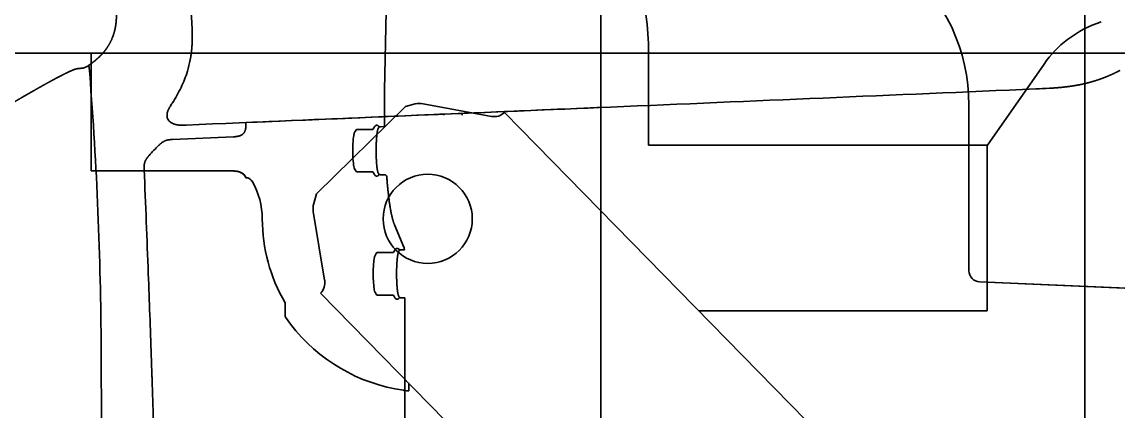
# Model space of a CAD drawing. Header units: millimetres. Extents: x 120 to 10915, y 515 to 8014.
# Drawn here: x 2624.8 to 2922.5, y 4802.8 to 4908.4 of the extents above; entities that cross this region are included whole.
import ezdxf

# ---------------------------------------------------------------- set-up
doc = ezdxf.new("R2010")
doc.units = ezdxf.units.MM
doc.layers.get('0').update_dxf_attribs({"lineweight": 13})
for name, color, linetype, lineweight in [('203_Chassis_left_side_view', 7, 'Continuous', 13), ('206_Cab_side_and_top_view', 7, 'Continuous', 13), ('218_Chassis_right_side_view', 7, 'Continuous', 13)]:
    doc.layers.add(name, color=color, linetype=linetype, lineweight=lineweight)

# ---------------------------------------------------------------- blocks, each defined once
blk = doc.blocks.new('3068684')
at = {"layer": '203_Chassis_left_side_view', "color": 3, "lineweight": 35}
blk.add_line((4055, 1000), (920, 1000), dxfattribs=at)
blk = doc.blocks.new('3351299')
at = {"layer": '203_Chassis_left_side_view', "color": 3, "lineweight": 35}
for p, q in [((2900.13, 990.26), (2900.12, 990.26)), ((2739.4, 983.15), (2739.4, 983.42)), ((2744.4, 983.15), (2744.4, 983.63)), ((2685.65, 980.86), (2685.65, 981.14)), ((2682.24, 977.24), (2665.68, 976.53))]:
    blk.add_line(p, q, dxfattribs=at)
for points in [[(2784.66, 985.34, 0.000031), (2900.12, 990.26)], [(2685.65, 981.14, 0.000043), (2784.66, 985.34)], [(2659.14, 940.09, 0.00096), (2658.01, 968.4)], [(2659.94, 917.79, 0.000851), (2659.14, 940.09)]]:
    blk.add_lwpolyline(points, format="xyb", dxfattribs=at)
for centre, radius, start, end in [((2891.7, 1204.78), 214.69, 272.2504, 273.2563), ((2696.83, 938.81), 50.2, 133.9306, 138.3352)]:
    blk.add_arc(centre, radius, start, end, dxfattribs=at)
for points, knots in [([(2917.52, 992.89), (2918.42, 993.2), (2919.31, 993.55), (2920.2, 993.92), (2921.29, 994.42), (2922.36, 994.95), (2922.58, 995.06), (2922.79, 995.16), (2923.01, 995.27)], [0, 0, 0, 0, 0, 0, 8.39648, 8.39648, 8.39648, 10.500263, 10.500263, 10.500263, 10.500263, 10.500263, 10.500263]), ([(2917.52, 992.89), (2916.28, 992.45), (2915.02, 992.07), (2913.74, 991.74), (2912.12, 991.39), (2910.49, 991.12), (2910.16, 991.07), (2909.83, 991.02), (2909.5, 990.97)], [0, 0, 0, 0, 0, 0, 11.569093, 11.569093, 11.569093, 14.472937, 14.472937, 14.472937, 14.472937, 14.472937, 14.472937]), ([(2685.65, 980.86), (2685.65, 980.58), (2685.65, 980.3), (2685.64, 980.01), (2685.6, 979.53), (2685.48, 979.07), (2685.42, 978.88), (2685.26, 978.53), (2685.04, 978.22), (2684.91, 978.08), (2684.55, 977.77), (2684.11, 977.56), (2683.83, 977.48), (2683.55, 977.42), (2683.27, 977.38)], [0, 0, 0, 0, 0, 0, 1.984763, 1.984763, 1.984763, 3.326701, 3.326701, 3.326701, 4.665583, 4.665583, 4.665583, 6.647997, 6.647997, 6.647997, 6.647997, 6.647997, 6.647997]), ([(2665.68, 976.53), (2665.26, 976.51), (2664.85, 976.5), (2664.43, 976.44), (2663.7, 976.24), (2663.06, 975.87), (2662.79, 975.68), (2662.48, 975.41), (2662.18, 975.13), (2662.12, 975.07), (2662.06, 975.02), (2662, 974.96)], [0, 0, 0, 0, 0, 0, 2.134859, 2.134859, 2.134859, 3.824201, 3.824201, 3.824201, 4.242729, 4.242729, 4.242729, 4.242729, 4.242729, 4.242729]), ([(2659.33, 972.18), (2659.05, 971.86), (2658.78, 971.55), (2658.54, 971.2), (2658.19, 970.53), (2658.03, 969.8), (2657.99, 969.47), (2657.99, 969.06), (2658, 968.65), (2658, 968.57), (2658.01, 968.48), (2658.01, 968.4)], [0, 0, 0, 0, 0, 0, 2.139247, 2.139247, 2.139247, 3.833588, 3.833588, 3.833588, 4.255455, 4.255455, 4.255455, 4.255455, 4.255455, 4.255455]), ([(2659.94, 917.79), (2660.13, 912.21), (2660.32, 906.64), (2660.5, 901.05), (2660.73, 893.63), (2660.96, 886.21), (2661.01, 884.28), (2661.18, 878.73), (2661.34, 873.17), (2661.45, 869.42), (2661.66, 862.02), (2661.86, 854.61), (2661.97, 850.77), (2662.11, 845.31), (2662.26, 839.85), (2662.31, 837.63), (2662.41, 834), (2662.5, 830.36), (2662.55, 828.5), (2662.6, 826.64), (2662.65, 824.78)], [0, 0, 0, 0, 0, 0, 27.90867, 27.90867, 27.90867, 37.1185, 37.1185, 37.1185, 55.689508, 55.689508, 55.689508, 74.158473, 74.158473, 74.158473, 83.017276, 83.017276, 83.017276, 92.326715, 92.326715, 92.326715, 92.326715, 92.326715, 92.326715])]:
    blk.add_open_spline(points, degree=5, knots=knots, dxfattribs=at)
for points in [[(2909.5, 990.97), (2908.39, 990.82), (2907.27, 990.69), (2906.15, 990.59), (2905.02, 990.51), (2903.89, 990.44)], [(2683.27, 977.38), (2683.06, 977.34), (2682.86, 977.31), (2682.65, 977.28), (2682.45, 977.26), (2682.24, 977.24)]]:
    blk.add_open_spline(points, degree=5, dxfattribs=at)
blk = doc.blocks.new('3071501')
at = {"layer": '203_Chassis_left_side_view', "color": 3, "lineweight": 35}
for p, q in [((2882, 940.91), (2882, 985.86)), ((2884.87, 937.91), (2924.91, 936.16))]:
    blk.add_line(p, q, dxfattribs=at)
for centre, radius, start, end in [((2832, 985.86), 50, 0, 50), ((2885, 940.91), 3, 180, 267.5)]:
    blk.add_arc(centre, radius, start, end, dxfattribs=at)
blk = doc.blocks.new('3069663')
at = {"layer": '218_Chassis_right_side_view', "color": 3, "lineweight": 35}
blk.add_line((2782.03, 1181.1), (2782.03, 665.94), dxfattribs=at)
blk = doc.blocks.new('3071503')
at = {"layer": '218_Chassis_right_side_view', "color": 3, "lineweight": 35}
for p, q in [((2882, 985.86), (2882, 979.39)), ((2882, 979.39), (2882, 940.91)), ((2884.87, 937.91), (2926.36, 936.1))]:
    blk.add_line(p, q, dxfattribs=at)
for centre, radius, start, end in [((2832, 985.86), 50, 360, 50), ((2885, 940.91), 3, 180, 267.5)]:
    blk.add_arc(centre, radius, start, end, dxfattribs=at)
blk = doc.blocks.new('3107262')
at = {"layer": '203_Chassis_left_side_view', "color": 3, "lineweight": 35}
for p, q in [((2913.5, 1193.95), (2913.5, 667.15)), ((2723.74, 1011.3), (2723.31, 989.94)), ((2739.4, 983.15), (2739.4, 983.42)), ((2744.4, 983.15), (2744.4, 983.63)), ((2720.14, 979.28), (2720.55, 980)), ((2722.18, 980.01), (2723.19, 980.04)), ((2714.96, 977.89), (2714.95, 977.83)), ((2720.14, 979.28), (2715.68, 979.28)), ((2715.12, 968.6), (2715.28, 968.33)), ((2720.14, 967.73), (2715.68, 967.73)), ((2720.14, 967.73), (2720.55, 967)), ((2722.18, 966.99), (2723.42, 966.96)), ((2726, 953.35), (2728.57, 947.32)), ((2725.7, 945.86), (2721.23, 945.86)), ((2725.7, 945.86), (2726.11, 946.59)), ((2727.73, 946.6), (2728.69, 946.63)), ((2720.68, 935.19), (2720.83, 934.92)), ((2725.7, 934.32), (2721.23, 934.32)), ((2725.7, 934.32), (2726.11, 933.59)), ((2727.73, 933.58), (2728.77, 933.55)), ((2728.77, 933.55), (2728.75, 933.55)), ((2728.77, 933.55), (2728.77, 881.63))]:
    blk.add_line(p, q, dxfattribs=at)
for centre, radius, start, end in [((2992.31, 984.37), 269.05, 178.8146, 180.9187), ((2723.18, 980.45), 0.406, 271.4838, 285.2043), ((2717.76, 977.23), 2.88, 149.8318, 154.566), ((2719.67, 976.16), 5.06, 142.0053, 150.2108), ((2719.67, 970.84), 5.06, 209.7892, 217.995), ((2723.41, 966.56), 0.398, 71.7825, 88.8604), ((2723.45, 966.65), 0.298, 43.4694, 72.8014), ((2724.19, 967.24), 0.654, 216.3549, 239.101), ((2718.45, 965.9), 5.46, 3.5698, 8.2601), ((2723.32, 943.82), 2.88, 149.8318, 166.6063), ((2725.22, 942.75), 5.06, 142.0053, 150.2108), ((2725.22, 937.43), 5.06, 209.7892, 217.995)]:
    blk.add_arc(centre, radius, start, end, dxfattribs=at)
for centre, start_param, end_param in [((2715.24, 973.5), 3.265214, 5.759587), ((2715.24, 973.5), 5.759587, 6.084538), ((2720.79, 940.09), 3.639572, 5.759587), ((2720.79, 940.09), 5.759587, 6.084538)]:
    blk.add_ellipse(centre, major_axis=(0, -5), ratio=0.113203, start_param=start_param, end_param=end_param, dxfattribs=at)
for points, knots in [([(2720.55, 980), (2720.56, 980.01), (2720.57, 980.03), (2720.59, 980.06), (2720.61, 980.09), (2720.63, 980.13), (2720.67, 980.17), (2720.7, 980.21), (2720.74, 980.24), (2720.78, 980.27), (2720.82, 980.3), (2720.86, 980.33), (2720.9, 980.35), (2720.96, 980.37), (2721.03, 980.39), (2721.12, 980.4), (2721.21, 980.4), (2721.29, 980.39), (2721.36, 980.37), (2721.41, 980.35), (2721.45, 980.33), (2721.49, 980.31), (2721.53, 980.28), (2721.57, 980.25), (2721.61, 980.22), (2721.65, 980.18), (2721.68, 980.14), (2721.7, 980.11), (2721.72, 980.08), (2721.74, 980.05), (2721.76, 980.02), (2721.78, 979.98), (2721.81, 979.93), (2721.82, 979.9), (2721.83, 979.89)], [0, 0, 0, 0, 0.03476, 0.070212, 0.106565, 0.144086, 0.200253, 0.258909, 0.308417, 0.359902, 0.40601, 0.453903, 0.498078, 0.544974, 0.635579, 0.722314, 0.808654, 0.895868, 0.976404, 1.012868, 1.067642, 1.115035, 1.160525, 1.211963, 1.260662, 1.319255, 1.369103, 1.404319, 1.438511, 1.471809, 1.505867, 1.558633, 1.607939, 1.657766, 1.657766, 1.657766, 1.657766]), ([(2722.18, 980.01), (2722.15, 980.01), (2722.1, 980.01), (2722.02, 979.99), (2721.95, 979.96), (2721.89, 979.93), (2721.83, 979.89), (2721.79, 979.86), (2721.75, 979.82), (2721.71, 979.78), (2721.68, 979.74), (2721.66, 979.7), (2721.63, 979.67), (2721.61, 979.63), (2721.59, 979.59), (2721.58, 979.55), (2721.56, 979.52), (2721.54, 979.48), (2721.53, 979.44), (2721.51, 979.4), (2721.5, 979.36), (2721.49, 979.32), (2721.47, 979.28), (2721.46, 979.23), (2721.45, 979.19), (2721.44, 979.14), (2721.42, 979.1), (2721.41, 979.05), (2721.4, 979), (2721.39, 978.95), (2721.38, 978.89), (2721.37, 978.84), (2721.36, 978.79), (2721.35, 978.73), (2721.33, 978.67), (2721.32, 978.61), (2721.31, 978.55), (2721.3, 978.49), (2721.29, 978.43), (2721.28, 978.37), (2721.27, 978.3), (2721.27, 978.23), (2721.26, 978.17), (2721.25, 978.1), (2721.24, 978.03), (2721.23, 977.96), (2721.22, 977.88), (2721.21, 977.81), (2721.2, 977.73), (2721.2, 977.66), (2721.19, 977.58), (2721.18, 977.5), (2721.17, 977.42), (2721.16, 977.34), (2721.16, 977.26), (2721.15, 977.18), (2721.14, 977.09), (2721.14, 977.01), (2721.13, 976.92), (2721.12, 976.84), (2721.12, 976.75), (2721.11, 976.66), (2721.1, 976.57), (2721.1, 976.48), (2721.09, 976.39), (2721.09, 976.3), (2721.08, 976.2), (2721.08, 976.11), (2721.07, 976.02), (2721.07, 975.92), (2721.06, 975.83), (2721.06, 975.73), (2721.05, 975.63), (2721.05, 975.54), (2721.05, 975.44), (2721.04, 975.34), (2721.04, 975.24), (2721.04, 975.14), (2721.03, 975.04), (2721.03, 974.94), (2721.03, 974.84), (2721.02, 974.74), (2721.02, 974.64), (2721.02, 974.53), (2721.02, 974.43), (2721.02, 974.33), (2721.01, 974.23), (2721.01, 974.12), (2721.01, 974.02), (2721.01, 973.92), (2721.01, 973.81), (2721.01, 973.71), (2721.01, 973.61), (2721.01, 973.54), (2721.01, 973.5)], [0, 0, 0, 0, 0.080216, 0.158763, 0.234473, 0.306345, 0.368418, 0.426639, 0.481188, 0.532494, 0.581226, 0.627427, 0.672228, 0.716023, 0.757153, 0.798088, 0.839012, 0.880157, 0.921707, 0.963828, 1.006652, 1.050286, 1.094607, 1.139898, 1.186223, 1.233637, 1.28218, 1.331891, 1.382796, 1.434921, 1.48823, 1.542788, 1.598606, 1.65569, 1.713975, 1.773674, 1.834517, 1.896749, 1.960118, 2.024846, 2.090737, 2.157954, 2.226329, 2.295997, 2.366812, 2.438884, 2.512075, 2.586485, 2.662002, 2.738699, 2.816476, 2.89539, 2.975355, 3.056415, 3.138485, 3.221607, 3.305708, 3.390815, 3.476861, 3.563867, 3.65177, 3.740585, 3.83025, 3.920777, 4.012113, 4.104261, 4.197159, 4.290818, 4.385211, 4.480311, 4.576053, 4.672451, 4.769476, 4.867101, 4.965271, 5.063988, 5.163222, 5.262946, 5.36311, 5.463709, 5.564713, 5.666093, 5.767808, 5.869844, 5.97217, 6.074758, 6.17757, 6.280587, 6.38378, 6.487117, 6.590568, 6.694107, 6.797704, 6.901329, 6.901329, 6.901329, 6.901329]), ([(2722.18, 966.99), (2722.15, 966.99), (2722.1, 966.99), (2722.02, 967.01), (2721.95, 967.04), (2721.89, 967.07), (2721.83, 967.11), (2721.79, 967.15), (2721.75, 967.18), (2721.71, 967.22), (2721.68, 967.26), (2721.66, 967.3), (2721.63, 967.34), (2721.61, 967.37), (2721.59, 967.41), (2721.58, 967.45), (2721.56, 967.49), (2721.54, 967.52), (2721.53, 967.56), (2721.51, 967.6), (2721.5, 967.64), (2721.49, 967.68), (2721.47, 967.73), (2721.46, 967.77), (2721.45, 967.82), (2721.44, 967.86), (2721.42, 967.91), (2721.41, 967.96), (2721.4, 968.01), (2721.39, 968.06), (2721.38, 968.11), (2721.37, 968.16), (2721.36, 968.22), (2721.35, 968.27), (2721.33, 968.33), (2721.32, 968.39), (2721.31, 968.45), (2721.3, 968.51), (2721.29, 968.57), (2721.28, 968.64), (2721.27, 968.7), (2721.27, 968.77), (2721.26, 968.84), (2721.25, 968.91), (2721.24, 968.98), (2721.23, 969.05), (2721.22, 969.12), (2721.21, 969.19), (2721.2, 969.27), (2721.2, 969.35), (2721.19, 969.42), (2721.18, 969.5), (2721.17, 969.58), (2721.16, 969.66), (2721.16, 969.74), (2721.15, 969.83), (2721.14, 969.91), (2721.14, 969.99), (2721.13, 970.08), (2721.12, 970.17), (2721.12, 970.25), (2721.11, 970.34), (2721.1, 970.43), (2721.1, 970.52), (2721.09, 970.61), (2721.09, 970.71), (2721.08, 970.8), (2721.08, 970.89), (2721.07, 970.99), (2721.07, 971.08), (2721.06, 971.18), (2721.06, 971.27), (2721.05, 971.37), (2721.05, 971.47), (2721.05, 971.57), (2721.04, 971.67), (2721.04, 971.76), (2721.04, 971.86), (2721.03, 971.96), (2721.03, 972.06), (2721.03, 972.17), (2721.02, 972.27), (2721.02, 972.37), (2721.02, 972.47), (2721.02, 972.57), (2721.02, 972.68), (2721.01, 972.78), (2721.01, 972.88), (2721.01, 972.98), (2721.01, 973.09), (2721.01, 973.19), (2721.01, 973.29), (2721.01, 973.4), (2721.01, 973.47), (2721.01, 973.5)], [0, 0, 0, 0, 0.080216, 0.158763, 0.234473, 0.306345, 0.368418, 0.426639, 0.481188, 0.532494, 0.581226, 0.627427, 0.672228, 0.716023, 0.757153, 0.798088, 0.839012, 0.880157, 0.921707, 0.963828, 1.006652, 1.050286, 1.094607, 1.139898, 1.186223, 1.233637, 1.28218, 1.331891, 1.382796, 1.434921, 1.48823, 1.542788, 1.598606, 1.65569, 1.713975, 1.773674, 1.834517, 1.896749, 1.960118, 2.024846, 2.090737, 2.157954, 2.226329, 2.295997, 2.366812, 2.438884, 2.512075, 2.586485, 2.662002, 2.738699, 2.816476, 2.89539, 2.975355, 3.056415, 3.138485, 3.221607, 3.305708, 3.390815, 3.476861, 3.563867, 3.65177, 3.740585, 3.83025, 3.920777, 4.012113, 4.104261, 4.197159, 4.290818, 4.385211, 4.480311, 4.576053, 4.672451, 4.769476, 4.867101, 4.965271, 5.063988, 5.163222, 5.262946, 5.36311, 5.463709, 5.564713, 5.666093, 5.767808, 5.869844, 5.97217, 6.074758, 6.17757, 6.280587, 6.38378, 6.487117, 6.590568, 6.694107, 6.797704, 6.901329, 6.901329, 6.901329, 6.901329]), ([(2720.55, 967), (2720.56, 966.99), (2720.56, 966.98), (2720.57, 966.96), (2720.59, 966.94), (2720.6, 966.92), (2720.62, 966.9), (2720.63, 966.88), (2720.65, 966.86), (2720.67, 966.84), (2720.69, 966.81), (2720.71, 966.79), (2720.74, 966.76), (2720.78, 966.73), (2720.82, 966.7), (2720.86, 966.68), (2720.89, 966.66), (2720.92, 966.65), (2720.95, 966.64), (2720.99, 966.63), (2721.03, 966.62), (2721.07, 966.61), (2721.12, 966.6), (2721.16, 966.6), (2721.2, 966.6), (2721.25, 966.61), (2721.29, 966.61), (2721.33, 966.63), (2721.37, 966.64), (2721.42, 966.66), (2721.46, 966.68), (2721.5, 966.7), (2721.53, 966.72), (2721.56, 966.75), (2721.59, 966.77), (2721.61, 966.79), (2721.63, 966.81), (2721.65, 966.83), (2721.67, 966.85), (2721.69, 966.87), (2721.71, 966.9), (2721.72, 966.93), (2721.74, 966.95), (2721.76, 966.98), (2721.77, 967), (2721.79, 967.03), (2721.8, 967.05), (2721.81, 967.07), (2721.82, 967.09), (2721.82, 967.11), (2721.83, 967.11)], [0, 0, 0, 0, 0.020898, 0.042046, 0.066891, 0.092135, 0.117887, 0.144236, 0.171745, 0.200027, 0.229189, 0.259552, 0.310354, 0.361624, 0.407949, 0.454652, 0.490224, 0.524566, 0.543698, 0.589934, 0.634133, 0.677658, 0.720908, 0.76415, 0.807356, 0.850977, 0.894032, 0.938471, 0.981857, 1.027827, 1.071791, 1.119771, 1.165588, 1.205013, 1.233097, 1.26009, 1.289775, 1.317295, 1.34438, 1.372256, 1.408898, 1.442958, 1.47656, 1.506842, 1.533613, 1.560116, 1.58668, 1.61146, 1.634577, 1.657681, 1.657681, 1.657681, 1.657681]), ([(2723.9, 966.24), (2723.91, 966.08), (2723.94, 965.74), (2723.98, 965.26), (2724.02, 964.78), (2724.06, 964.32), (2724.11, 963.87), (2724.15, 963.41), (2724.2, 962.94), (2724.25, 962.48), (2724.3, 962.02), (2724.35, 961.57), (2724.4, 961.13), (2724.46, 960.7), (2724.51, 960.28), (2724.56, 959.87), (2724.62, 959.46), (2724.68, 959.07), (2724.73, 958.69), (2724.79, 958.31), (2724.85, 957.95), (2724.91, 957.6), (2724.97, 957.25), (2725.04, 956.92), (2725.1, 956.6), (2725.16, 956.29), (2725.23, 955.99), (2725.29, 955.69), (2725.36, 955.41), (2725.43, 955.15), (2725.49, 954.89), (2725.56, 954.64), (2725.63, 954.4), (2725.7, 954.17), (2725.77, 953.95), (2725.85, 953.74), (2725.92, 953.54), (2725.98, 953.41), (2726, 953.35)], [0, 0, 0, 0, 0.485711, 1.002475, 1.4717, 1.920587, 2.372349, 2.837327, 3.311367, 3.781305, 4.242378, 4.694404, 5.137457, 5.571336, 5.996131, 6.411596, 6.817837, 7.214569, 7.601934, 7.979592, 8.347654, 8.705958, 9.054429, 9.39297, 9.721513, 10.039973, 10.348291, 10.646397, 10.934261, 11.211836, 11.479117, 11.736736, 11.985271, 12.22425, 12.454863, 12.677682, 12.891257, 13.096022, 13.096022, 13.096022, 13.096022]), ([(2726.11, 946.59), (2726.11, 946.6), (2726.12, 946.62), (2726.14, 946.65), (2726.16, 946.68), (2726.19, 946.72), (2726.22, 946.76), (2726.26, 946.8), (2726.3, 946.83), (2726.34, 946.86), (2726.38, 946.89), (2726.42, 946.91), (2726.46, 946.94), (2726.51, 946.96), (2726.59, 946.98), (2726.67, 946.99), (2726.76, 946.99), (2726.84, 946.98), (2726.91, 946.96), (2726.96, 946.94), (2727.01, 946.92), (2727.05, 946.9), (2727.09, 946.87), (2727.13, 946.84), (2727.17, 946.8), (2727.2, 946.77), (2727.23, 946.73), (2727.26, 946.7), (2727.28, 946.67), (2727.3, 946.64), (2727.32, 946.61), (2727.34, 946.57), (2727.36, 946.52), (2727.38, 946.49), (2727.38, 946.48)], [0, 0, 0, 0, 0.03476, 0.070212, 0.106564, 0.144085, 0.200251, 0.258907, 0.308415, 0.359899, 0.406008, 0.4539, 0.498075, 0.544969, 0.635572, 0.722307, 0.808646, 0.895859, 0.976401, 1.012863, 1.067637, 1.115029, 1.160519, 1.211956, 1.260655, 1.319246, 1.369097, 1.404314, 1.438505, 1.471803, 1.505859, 1.558624, 1.60793, 1.657755, 1.657755, 1.657755, 1.657755]), ([(2728.67, 946.75), (2728.67, 946.76), (2728.67, 946.79), (2728.66, 946.82), (2728.66, 946.86), (2728.65, 946.9), (2728.65, 946.94), (2728.64, 946.97), (2728.64, 947), (2728.63, 947.03), (2728.63, 947.07), (2728.62, 947.1), (2728.62, 947.12), (2728.61, 947.15), (2728.61, 947.18), (2728.6, 947.2), (2728.6, 947.22), (2728.59, 947.24), (2728.59, 947.26), (2728.58, 947.28), (2728.58, 947.29), (2728.57, 947.3), (2728.57, 947.31), (2728.57, 947.32), (2728.57, 947.32)], [0, 0, 0, 0, 0.0369823, 0.0749521, 0.1148127, 0.1534675, 0.1891977, 0.2237004, 0.2571483, 0.289573, 0.3209409, 0.3511376, 0.380092, 0.4077203, 0.4339228, 0.4586027, 0.4816513, 0.5028801, 0.5221528, 0.5393428, 0.5542334, 0.5665658, 0.5760654, 0.5829833, 0.5829833, 0.5829833, 0.5829833]), ([(2728.67, 946.75), (2728.67, 946.74), (2728.67, 946.73), (2728.68, 946.71), (2728.68, 946.69), (2728.68, 946.67), (2728.68, 946.65), (2728.68, 946.64), (2728.69, 946.63), (2728.69, 946.63)], [0, 0, 0, 0, 0.0189528, 0.0380949, 0.0575668, 0.0773877, 0.097612, 0.1181631, 0.1203472, 0.1203472, 0.1203472, 0.1203472]), ([(2727.73, 946.6), (2727.7, 946.6), (2727.65, 946.6), (2727.57, 946.58), (2727.5, 946.55), (2727.44, 946.52), (2727.39, 946.48), (2727.34, 946.45), (2727.3, 946.41), (2727.27, 946.37), (2727.24, 946.33), (2727.21, 946.29), (2727.19, 946.26), (2727.17, 946.22), (2727.15, 946.18), (2727.13, 946.14), (2727.11, 946.11), (2727.1, 946.07), (2727.08, 946.03), (2727.07, 945.99), (2727.05, 945.95), (2727.04, 945.91), (2727.03, 945.87), (2727.01, 945.82), (2727, 945.78), (2726.99, 945.73), (2726.98, 945.68), (2726.97, 945.64), (2726.95, 945.59), (2726.94, 945.54), (2726.93, 945.48), (2726.92, 945.43), (2726.91, 945.38), (2726.9, 945.32), (2726.89, 945.26), (2726.88, 945.2), (2726.87, 945.14), (2726.86, 945.08), (2726.85, 945.02), (2726.84, 944.96), (2726.83, 944.89), (2726.82, 944.82), (2726.81, 944.76), (2726.8, 944.69), (2726.79, 944.62), (2726.78, 944.55), (2726.78, 944.47), (2726.77, 944.4), (2726.76, 944.32), (2726.75, 944.25), (2726.74, 944.17), (2726.73, 944.09), (2726.73, 944.01), (2726.72, 943.93), (2726.71, 943.85), (2726.7, 943.77), (2726.7, 943.68), (2726.69, 943.6), (2726.68, 943.51), (2726.68, 943.43), (2726.67, 943.34), (2726.66, 943.25), (2726.66, 943.16), (2726.65, 943.07), (2726.65, 942.98), (2726.64, 942.89), (2726.64, 942.79), (2726.63, 942.7), (2726.63, 942.61), (2726.62, 942.51), (2726.62, 942.42), (2726.61, 942.32), (2726.61, 942.22), (2726.6, 942.12), (2726.6, 942.03), (2726.6, 941.93), (2726.59, 941.83), (2726.59, 941.73), (2726.59, 941.63), (2726.58, 941.53), (2726.58, 941.43), (2726.58, 941.33), (2726.58, 941.22), (2726.57, 941.12), (2726.57, 941.02), (2726.57, 940.92), (2726.57, 940.81), (2726.57, 940.71), (2726.57, 940.61), (2726.57, 940.5), (2726.57, 940.4), (2726.56, 940.3), (2726.56, 940.19), (2726.56, 940.13), (2726.56, 940.09)], [0, 0, 0, 0, 0.080216, 0.158763, 0.234473, 0.306345, 0.368418, 0.426639, 0.481188, 0.532494, 0.581226, 0.627427, 0.672228, 0.716023, 0.757153, 0.798088, 0.839012, 0.880157, 0.921707, 0.963828, 1.006652, 1.050286, 1.094607, 1.139898, 1.186223, 1.233637, 1.28218, 1.331891, 1.382796, 1.434921, 1.48823, 1.542788, 1.598606, 1.65569, 1.713975, 1.773674, 1.834517, 1.896749, 1.960118, 2.024846, 2.090737, 2.157954, 2.226329, 2.295997, 2.366812, 2.438884, 2.512075, 2.586485, 2.662002, 2.738699, 2.816476, 2.89539, 2.975355, 3.056415, 3.138485, 3.221607, 3.305708, 3.390815, 3.476861, 3.563867, 3.65177, 3.740585, 3.83025, 3.920777, 4.012113, 4.104261, 4.197159, 4.290818, 4.385211, 4.480311, 4.576053, 4.672451, 4.769476, 4.867101, 4.965271, 5.063988, 5.163222, 5.262946, 5.36311, 5.463709, 5.564713, 5.666093, 5.767808, 5.869844, 5.97217, 6.074758, 6.17757, 6.280587, 6.38378, 6.487117, 6.590568, 6.694107, 6.797704, 6.901329, 6.901329, 6.901329, 6.901329]), ([(2727.73, 933.58), (2727.7, 933.58), (2727.65, 933.58), (2727.57, 933.6), (2727.5, 933.63), (2727.44, 933.66), (2727.39, 933.7), (2727.34, 933.73), (2727.3, 933.77), (2727.27, 933.81), (2727.24, 933.85), (2727.21, 933.89), (2727.19, 933.93), (2727.17, 933.96), (2727.15, 934), (2727.13, 934.04), (2727.11, 934.08), (2727.1, 934.11), (2727.08, 934.15), (2727.07, 934.19), (2727.05, 934.23), (2727.04, 934.27), (2727.03, 934.32), (2727.01, 934.36), (2727, 934.4), (2726.99, 934.45), (2726.98, 934.5), (2726.97, 934.55), (2726.95, 934.59), (2726.94, 934.65), (2726.93, 934.7), (2726.92, 934.75), (2726.91, 934.81), (2726.9, 934.86), (2726.89, 934.92), (2726.88, 934.98), (2726.87, 935.04), (2726.86, 935.1), (2726.85, 935.16), (2726.84, 935.23), (2726.83, 935.29), (2726.82, 935.36), (2726.81, 935.43), (2726.8, 935.49), (2726.79, 935.57), (2726.78, 935.64), (2726.78, 935.71), (2726.77, 935.78), (2726.76, 935.86), (2726.75, 935.93), (2726.74, 936.01), (2726.73, 936.09), (2726.73, 936.17), (2726.72, 936.25), (2726.71, 936.33), (2726.7, 936.42), (2726.7, 936.5), (2726.69, 936.58), (2726.68, 936.67), (2726.68, 936.76), (2726.67, 936.84), (2726.66, 936.93), (2726.66, 937.02), (2726.65, 937.11), (2726.65, 937.2), (2726.64, 937.3), (2726.64, 937.39), (2726.63, 937.48), (2726.63, 937.58), (2726.62, 937.67), (2726.62, 937.77), (2726.61, 937.86), (2726.61, 937.96), (2726.6, 938.06), (2726.6, 938.16), (2726.6, 938.25), (2726.59, 938.35), (2726.59, 938.45), (2726.59, 938.55), (2726.58, 938.65), (2726.58, 938.75), (2726.58, 938.86), (2726.58, 938.96), (2726.57, 939.06), (2726.57, 939.16), (2726.57, 939.26), (2726.57, 939.37), (2726.57, 939.47), (2726.57, 939.57), (2726.57, 939.68), (2726.57, 939.78), (2726.56, 939.88), (2726.56, 939.99), (2726.56, 940.06), (2726.56, 940.09)], [0, 0, 0, 0, 0.080216, 0.158763, 0.234473, 0.306345, 0.368418, 0.426639, 0.481188, 0.532494, 0.581226, 0.627427, 0.672228, 0.716023, 0.757153, 0.798088, 0.839012, 0.880157, 0.921707, 0.963828, 1.006652, 1.050286, 1.094607, 1.139898, 1.186223, 1.233637, 1.28218, 1.331891, 1.382796, 1.434921, 1.48823, 1.542788, 1.598606, 1.65569, 1.713975, 1.773674, 1.834517, 1.896749, 1.960118, 2.024846, 2.090737, 2.157954, 2.226329, 2.295997, 2.366812, 2.438884, 2.512075, 2.586485, 2.662002, 2.738699, 2.816476, 2.89539, 2.975355, 3.056415, 3.138485, 3.221607, 3.305708, 3.390815, 3.476861, 3.563867, 3.65177, 3.740585, 3.83025, 3.920777, 4.012113, 4.104261, 4.197159, 4.290818, 4.385211, 4.480311, 4.576053, 4.672451, 4.769476, 4.867101, 4.965271, 5.063988, 5.163222, 5.262946, 5.36311, 5.463709, 5.564713, 5.666093, 5.767808, 5.869844, 5.97217, 6.074758, 6.17757, 6.280587, 6.38378, 6.487117, 6.590568, 6.694107, 6.797704, 6.901329, 6.901329, 6.901329, 6.901329]), ([(2726.11, 933.59), (2726.11, 933.58), (2726.12, 933.57), (2726.13, 933.55), (2726.14, 933.53), (2726.15, 933.51), (2726.17, 933.49), (2726.19, 933.47), (2726.2, 933.45), (2726.22, 933.43), (2726.24, 933.4), (2726.27, 933.38), (2726.3, 933.35), (2726.34, 933.32), (2726.38, 933.29), (2726.41, 933.27), (2726.45, 933.25), (2726.48, 933.24), (2726.51, 933.23), (2726.54, 933.22), (2726.59, 933.2), (2726.63, 933.2), (2726.67, 933.19), (2726.71, 933.19), (2726.76, 933.19), (2726.8, 933.2), (2726.84, 933.2), (2726.89, 933.21), (2726.93, 933.23), (2726.97, 933.24), (2727.01, 933.27), (2727.05, 933.29), (2727.09, 933.31), (2727.12, 933.34), (2727.14, 933.36), (2727.16, 933.38), (2727.18, 933.4), (2727.2, 933.42), (2727.22, 933.44), (2727.24, 933.46), (2727.26, 933.49), (2727.28, 933.51), (2727.3, 933.54), (2727.31, 933.57), (2727.33, 933.59), (2727.34, 933.62), (2727.35, 933.64), (2727.36, 933.66), (2727.37, 933.68), (2727.38, 933.7), (2727.38, 933.7)], [0, 0, 0, 0, 0.020898, 0.042046, 0.066892, 0.092136, 0.117889, 0.144238, 0.171747, 0.200029, 0.229192, 0.259556, 0.310361, 0.361629, 0.407956, 0.454658, 0.490231, 0.524569, 0.543703, 0.589943, 0.634142, 0.677667, 0.720918, 0.76416, 0.807367, 0.850988, 0.894044, 0.938483, 0.98187, 1.02784, 1.071805, 1.119786, 1.165605, 1.205023, 1.233107, 1.260101, 1.289785, 1.317306, 1.344391, 1.372271, 1.408913, 1.442973, 1.476576, 1.506854, 1.533626, 1.560129, 1.586694, 1.611472, 1.634589, 1.657693, 1.657693, 1.657693, 1.657693])]:
    blk.add_open_spline(points, degree=3, knots=knots, dxfattribs=at)
blk = doc.blocks.new('3107260')
at = {"layer": '203_Chassis_left_side_view', "color": 3, "lineweight": 35}
for p, q in [((2900.13, 990.26), (2900.12, 990.26)), ((2665.6, 986.35), (2665.62, 986.38)), ((2739.4, 983.15), (2739.4, 983.42)), ((2744.4, 983.15), (2744.4, 983.63)), ((2669.35, 980.45), (2669.38, 980.45))]:
    blk.add_line(p, q, dxfattribs=at)
for points in [[(2784.66, 985.34, 0.000031), (2900.12, 990.26)], [(2669.38, 980.45, 0.00005), (2784.66, 985.34)]]:
    blk.add_lwpolyline(points, format="xyb", dxfattribs=at)
for centre, radius, start, end in [((2641.67, 1003.59), 29.36, 343.101, 349.3477), ((2640.12, 1004.11), 30.99, 334.1764, 343.0085), ((2634.42, 1006.9), 37.34, 326.6667, 334.1278), ((2891.7, 1204.78), 214.69, 272.2504, 273.2563), ((2685.9, 972.67), 24.48, 146.021, 148.7284), ((2666.43, 983.08), 2.22, 195.3157, 220.9508)]:
    blk.add_arc(centre, radius, start, end, dxfattribs=at)
blk.add_ellipse((2681, 988.67), major_axis=(16.64, 6.39), ratio=0.349397, start_param=2.942379, end_param=3.105902, dxfattribs=at)
for points, knots in [([(2670.81, 1010.38), (2670.88, 1009.41), (2670.95, 1008.45), (2671, 1007.48), (2671.06, 1006.27), (2671.08, 1005.07), (2671.08, 1004.83), (2671.08, 1004.58), (2671.08, 1004.34)], [0, 0, 0, 0, 0, 0, 8.354806, 8.354806, 8.354806, 10.43949, 10.43949, 10.43949, 10.43949, 10.43949, 10.43949]), ([(2917.52, 992.89), (2918.42, 993.2), (2919.31, 993.55), (2920.2, 993.92), (2921.29, 994.42), (2922.36, 994.95), (2922.58, 995.06), (2922.79, 995.16), (2923.01, 995.27)], [0, 0, 0, 0, 0, 0, 8.39648, 8.39648, 8.39648, 10.500263, 10.500263, 10.500263, 10.500263, 10.500263, 10.500263]), ([(2917.52, 992.89), (2916.28, 992.45), (2915.02, 992.07), (2913.74, 991.74), (2912.12, 991.39), (2910.49, 991.12), (2910.16, 991.07), (2909.83, 991.02), (2909.5, 990.97)], [0, 0, 0, 0, 0, 0, 11.569093, 11.569093, 11.569093, 14.472937, 14.472937, 14.472937, 14.472937, 14.472937, 14.472937]), ([(2664.24, 983.56), (2664.27, 983.73), (2664.31, 983.91), (2664.36, 984.08), (2664.44, 984.3), (2664.53, 984.51), (2664.55, 984.55), (2664.63, 984.74), (2664.72, 984.92), (2664.8, 985.07), (2664.89, 985.22), (2664.98, 985.37)], [0, 0, 0, 0, 0, 0, 2.010347, 2.010347, 2.010347, 2.41907, 2.41907, 2.41907, 4.089039, 4.089039, 4.089039, 4.089039, 4.089039, 4.089039]), ([(2664.75, 981.63), (2664.82, 981.54), (2664.9, 981.46), (2664.98, 981.39), (2665.09, 981.3), (2665.2, 981.21), (2665.23, 981.19), (2665.3, 981.14), (2665.38, 981.09), (2665.43, 981.06), (2665.57, 980.98), (2665.72, 980.9), (2665.81, 980.86), (2665.9, 980.82), (2666, 980.78)], [0, 0, 0, 0, 0, 0, 1.345613, 1.345613, 1.345613, 1.686054, 1.686054, 1.686054, 2.377101, 2.377101, 2.377101, 3.429975, 3.429975, 3.429975, 3.429975, 3.429975, 3.429975])]:
    blk.add_open_spline(points, degree=5, knots=knots, dxfattribs=at)
for points in [[(2671.08, 1004.34), (2671.07, 1003.1), (2671.02, 1001.85), (2670.92, 1000.61), (2670.75, 999.38), (2670.52, 998.16)], [(2909.5, 990.97), (2908.39, 990.82), (2907.27, 990.69), (2906.15, 990.59), (2905.02, 990.51), (2903.89, 990.44)], [(2666, 980.78), (2666.34, 980.65), (2666.7, 980.55), (2667.09, 980.48), (2667.49, 980.44), (2667.9, 980.43)], [(2667.9, 980.43), (2668.19, 980.42), (2668.49, 980.41), (2668.78, 980.42), (2669.07, 980.43), (2669.35, 980.45)]]:
    blk.add_open_spline(points, degree=5, dxfattribs=at)
blk = doc.blocks.new('3154481')
at = {"layer": '206_Cab_side_and_top_view', "color": 3, "lineweight": 35}
for p, q in [((2641.41, 995.93), (2642.7, 996.48)), ((2647.85, 574.55), (2646.34, 921.96))]:
    blk.add_line(p, q, dxfattribs=at)
for centre, radius, start, end in [((2633.32, 1011.96), 18.04, 310.4156, 314.5851), ((2637.4, 1028.82), 33.13, 275.1095, 276.9502), ((1620.92, 914.1), 1025.44, 0.43912, 4.621)]:
    blk.add_arc(centre, radius, start, end, dxfattribs=at)
for points, knots in [([(2650.31, 1013.62), (2650.34, 1013.22), (2650.38, 1012.82), (2650.39, 1012.55), (2650.43, 1012.05), (2650.46, 1011.27), (2650.47, 1011.13), (2650.47, 1010.91), (2650.48, 1010.66), (2650.48, 1010.58), (2650.48, 1010.45), (2650.48, 1010.31), (2650.48, 1010.25), (2650.48, 1010.11), (2650.48, 1009.98), (2650.48, 1009.9), (2650.47, 1009.66), (2650.46, 1009.46), (2650.46, 1009.33), (2650.42, 1008.57), (2650.37, 1008.21), (2650.35, 1007.98), (2650.2, 1006.92), (2650.05, 1006.28), (2649.96, 1005.92), (2649.77, 1005.23), (2649.57, 1004.66), (2649.48, 1004.43), (2649.4, 1004.21), (2649.31, 1004)], [0, 0, 0, 0, 0, 0, 6.863743, 6.863743, 6.863743, 8.256393, 8.256393, 8.256393, 8.812473, 8.812473, 8.812473, 9.229417, 9.229417, 9.229417, 9.800009, 9.800009, 9.800009, 11.247743, 11.247743, 11.247743, 19.375476, 19.375476, 19.375476, 41.474853, 41.474853, 41.474853, 58.619468, 58.619468, 58.619468, 58.619468, 58.619468, 58.619468]), ([(2649.31, 1004), (2648.86, 1002.91), (2648.39, 1002.1), (2647.96, 1001.43), (2647.29, 1000.52), (2646.61, 999.75), (2646.4, 999.53), (2646.19, 999.31), (2645.98, 999.11)], [0, 0, 0, 0, 0, 0, 24.7048, 24.7048, 24.7048, 35.578131, 35.578131, 35.578131, 35.578131, 35.578131, 35.578131]), ([(2642.7, 996.48), (2642.74, 996.52), (2642.79, 996.55), (2642.85, 996.59), (2643.01, 996.69), (2643.16, 996.8), (2643.28, 996.89), (2643.59, 997.1), (2643.87, 997.31), (2644.06, 997.45), (2644.37, 997.69), (2644.66, 997.93), (2644.78, 998.03), (2644.9, 998.12), (2645.02, 998.22)], [0, 0, 0, 0, 0, 0, 0.494187, 0.494187, 0.494187, 1.515892, 1.515892, 1.515892, 3.562449, 3.562449, 3.562449, 5.044767, 5.044767, 5.044767, 5.044767, 5.044767, 5.044767]), ([(2635.86, 994.08), (2636, 994.14), (2636.13, 994.21), (2636.25, 994.27), (2636.51, 994.4), (2636.77, 994.53), (2636.86, 994.57), (2637.11, 994.69), (2637.35, 994.8), (2637.45, 994.85), (2637.66, 994.95), (2637.86, 995.04), (2637.96, 995.08), (2638.13, 995.16), (2638.3, 995.23), (2638.37, 995.26), (2638.45, 995.29), (2638.51, 995.32)], [0, 0, 0, 0, 0, 0, 2.226084, 2.226084, 2.226084, 4.564699, 4.564699, 4.564699, 6.807592, 6.807592, 6.807592, 8.979623, 8.979623, 8.979623, 11.119613, 11.119613, 11.119613, 11.119613, 11.119613, 11.119613]), ([(2638.51, 995.32), (2638.58, 995.35), (2638.65, 995.37), (2638.71, 995.4), (2638.78, 995.43), (2638.86, 995.45), (2638.87, 995.46), (2638.9, 995.47), (2638.92, 995.48), (2638.93, 995.48), (2638.95, 995.49), (2638.97, 995.5), (2638.99, 995.5), (2639.09, 995.54), (2639.18, 995.57), (2639.27, 995.6), (2639.36, 995.63), (2639.44, 995.65), (2639.45, 995.66), (2639.47, 995.66), (2639.49, 995.67), (2639.5, 995.67), (2639.52, 995.67), (2639.54, 995.68), (2639.55, 995.68), (2639.57, 995.69), (2639.58, 995.69), (2639.59, 995.69), (2639.64, 995.71), (2639.68, 995.72), (2639.71, 995.72), (2639.77, 995.74), (2639.83, 995.75), (2639.86, 995.76), (2639.91, 995.76), (2639.95, 995.77), (2639.96, 995.77), (2639.99, 995.78), (2640.02, 995.78), (2640.03, 995.78), (2640.1, 995.79), (2640.16, 995.8), (2640.22, 995.81), (2640.28, 995.81), (2640.34, 995.82), (2640.34, 995.82), (2640.34, 995.82), (2640.35, 995.82), (2640.35, 995.82), (2640.35, 995.82), (2640.35, 995.82)], [0, 0, 0, 0, 0, 0, 1.465209, 1.465209, 1.465209, 1.757274, 1.757274, 1.757274, 2.049338, 2.049338, 2.049338, 2.341403, 2.341403, 2.341403, 4.61008, 4.61008, 4.61008, 4.89866, 4.89866, 4.89866, 5.18724, 5.18724, 5.18724, 5.47583, 5.47583, 5.47583, 5.764419, 5.764419, 5.764419, 6.915121, 6.915121, 6.915121, 8.03351, 8.03351, 8.03351, 8.606486, 8.606486, 8.606486, 9.179461, 9.179461, 9.179461, 11.315157, 11.315157, 11.315157, 11.385885, 11.385885, 11.385885, 11.456613, 11.456613, 11.456613, 11.456613, 11.456613, 11.456613]), ([(2635.86, 994.08), (2635.81, 994.05), (2635.75, 994.02), (2635.69, 993.99), (2635.57, 993.93), (2635.45, 993.86), (2635.42, 993.85), (2635.24, 993.76), (2635.06, 993.66), (2634.94, 993.6), (2634.65, 993.45), (2634.36, 993.29), (2634.17, 993.2), (2633.89, 993.05), (2633.61, 992.89), (2633.56, 992.87), (2633.37, 992.77), (2633.18, 992.66), (2633.09, 992.61), (2632.63, 992.37), (2632.17, 992.11), (2631.8, 991.91), (2630.86, 991.39), (2629.91, 990.85), (2629.31, 990.52), (2628.55, 990.09), (2627.79, 989.65), (2627.59, 989.54), (2627.14, 989.28), (2626.69, 989.03), (2626.43, 988.88), (2626.13, 988.7), (2625.82, 988.53), (2625.77, 988.5), (2625.68, 988.44), (2625.58, 988.39), (2625.53, 988.36), (2625.44, 988.3), (2625.35, 988.25), (2625.31, 988.23), (2625.22, 988.18), (2625.13, 988.13), (2625.09, 988.1), (2624.99, 988.05), (2624.9, 987.99), (2624.84, 987.96), (2624.67, 987.86), (2624.49, 987.76), (2624.28, 987.63), (2623.58, 987.23), (2622.89, 986.83), (2622.33, 986.5), (2621.73, 986.15), (2621.13, 985.8), (2621.09, 985.78), (2621.05, 985.76), (2621.04, 985.75), (2621.04, 985.75), (2621.02, 985.74), (2620.98, 985.72), (2620.97, 985.71), (2620.92, 985.68), (2620.87, 985.66), (2620.85, 985.64), (2620.81, 985.62), (2620.78, 985.6), (2620.76, 985.59), (2620.73, 985.57), (2620.69, 985.55), (2620.68, 985.54), (2620.18, 985.25), (2619.68, 984.96), (2619.19, 984.67), (2618.64, 984.35), (2618.1, 984.03), (2618.04, 984), (2617.92, 983.93), (2617.79, 983.86), (2617.73, 983.82), (2617.53, 983.7), (2617.32, 983.58), (2617.17, 983.49), (2617.05, 983.42), (2616.93, 983.35)], [0, 0, 0, 0, 0, 0, 0.739383, 0.739383, 0.739383, 1.552438, 1.552438, 1.552438, 3.031202, 3.031202, 3.031202, 5.249667, 5.249667, 5.249667, 6.484306, 6.484306, 6.484306, 7.593541, 7.593541, 7.593541, 12.089153, 12.089153, 12.089153, 18.85057, 18.85057, 18.85057, 21.126801, 21.126801, 21.126801, 24.165077, 24.165077, 24.165077, 24.735737, 24.735737, 24.735737, 25.285745, 25.285745, 25.285745, 25.856448, 25.856448, 25.856448, 26.438374, 26.438374, 26.438374, 26.994376, 26.994376, 26.994376, 28.505623, 28.505623, 28.505623, 35.111099, 35.111099, 35.111099, 35.532858, 35.532858, 35.532858, 35.910045, 35.910045, 35.910045, 36.194577, 36.194577, 36.194577, 36.478115, 36.478115, 36.478115, 36.66694, 36.66694, 36.66694, 36.855764, 36.855764, 36.855764, 42.530377, 42.530377, 42.530377, 43.229989, 43.229989, 43.229989, 43.9296, 43.9296, 43.9296, 45.305896, 45.305896, 45.305896, 45.305896, 45.305896, 45.305896])]:
    blk.add_open_spline(points, degree=5, knots=knots, dxfattribs=at)
blk = doc.blocks.new('3073522')
at = {"layer": '203_Chassis_left_side_view', "color": 3, "lineweight": 35}
for p, q in [((2643.64, 1000), (2643.64, 999.91)), ((2795, 1000), (2643.64, 1000)), ((2643.64, 999.91), (2643.64, 968)), ((2795, 1000), (2795, 975)), ((2902.4, 997.01), (2887.04, 975)), ((2728.96, 985.5), (2704.78, 961.78)), ((2728.96, 985.5), (2731.59, 986.18)), ((2733.76, 986.25), (2752.32, 982.79)), ((2755.86, 983.87), (2904.32, 832.54)), ((2886.67, 975), (2795, 975)), ((2886.98, 975), (2886.67, 975)), ((2886.98, 975), (2886.98, 930)), ((2887.04, 975), (2886.98, 975)), ((2643.64, 968), (2680.98, 968)), ((2681.4, 968), (2681.59, 968)), ((2685.57, 966.19), (2685.56, 966.25)), ((2685.59, 966.18), (2685.57, 966.19)), ((2685.62, 966.27), (2685.62, 966.24)), ((2687.28, 965.23), (2687.3, 965.21)), ((2704.78, 961.78), (2704.05, 959.15)), ((2703.93, 956.99), (2707.03, 938.36)), ((2705.89, 934.85), (2854.35, 783.51)), ((2696.28, 928.5), (2696.28, 932.25)), ((2886.67, 930), (2808.71, 930)), ((2886.98, 930), (2886.67, 930)), ((2697.62, 926.64), (2697.77, 926.45)), ((2728.43, 908.48), (2728.58, 908.45)), ((2729.92, 910.3), (2729.92, 908.29))]:
    blk.add_line(p, q, dxfattribs=at)
blk.add_circle((2735.01, 955), 12.1, dxfattribs=at)
for centre, radius, start, end in [((2722.5, 1000), 72.5, 360, 33.0926), ((2927, 979.84), 30, 107.6026, 127.3822), ((2927, 979.84), 30, 127.3822, 145.0982), ((2732.84, 981.34), 5, 79.4515, 104.4515), ((2753.06, 986.73), 4, 259.4515, 314.4515), ((2685.6, 964.25), 1.93, 73.4954, 90.2799), ((2685.57, 964.18), 2.01, 31.6712, 73.4726), ((2670.1, 955), 20, 360, 30.6807), ((2735.1, 955), 12.1, 61.3507, 62.3979), ((2735.02, 955), 29.3, 164.9718, 164.996), ((2708.86, 957.81), 5, 164.4515, 189.4515), ((2735.1, 955), 45, 180, 210.3831), ((2703.09, 937.7), 4, 314.4515, 9.4515), ((2735.1, 955), 47, 214.3146, 217.1151), ((2735.1, 955), 47, 217.4117, 261.8433), ((2735.1, 955), 47, 262.0247, 263.6722), ((2735.1, 955), 45, 263.3898, 263.4653)]:
    blk.add_arc(centre, radius, start, end, dxfattribs=at)
for points, knots in [([(2680.98, 968), (2681.04, 968), (2681.1, 968), (2681.15, 968), (2681.27, 968), (2681.38, 968), (2681.44, 968), (2681.72, 968), (2682, 968), (2682.24, 968), (2682.73, 967.98), (2683.26, 967.92), (2683.52, 967.87), (2684.06, 967.72), (2684.53, 967.49), (2684.75, 967.35), (2685.19, 967), (2685.46, 966.66), (2685.56, 966.48), (2685.61, 966.35), (2685.62, 966.27)], [0, 0, 0, 0, 0, 0, 1.148439, 1.148439, 1.148439, 2.296877, 2.296877, 2.296877, 6.86154, 6.86154, 6.86154, 11.510594, 11.510594, 11.510594, 16.157337, 16.157337, 16.157337, 22.909398, 22.909398, 22.909398, 22.909398, 22.909398, 22.909398]), ([(2684.87, 967.14), (2684.69, 967.29), (2684.49, 967.44), (2684.27, 967.56), (2683.77, 967.78), (2683.26, 967.9), (2682.98, 967.95), (2682.66, 967.98), (2682.36, 967.99), (2682.31, 967.99), (2682.26, 967.99), (2682.21, 967.99)], [0, 0, 0, 0, 0, 0, 3.891066, 3.891066, 3.891066, 8.739888, 8.739888, 8.739888, 9.692836, 9.692836, 9.692836, 9.692836, 9.692836, 9.692836])]:
    blk.add_open_spline(points, degree=5, knots=knots, dxfattribs=at)
for points in [[(2684.87, 967.14), (2685.1, 966.95), (2685.28, 966.75), (2685.41, 966.56), (2685.5, 966.39), (2685.56, 966.25)], [(2685.62, 966.24), (2685.62, 966.22), (2685.62, 966.2), (2685.61, 966.19), (2685.6, 966.18), (2685.59, 966.18)]]:
    blk.add_open_spline(points, degree=5, dxfattribs=at)

msp = doc.modelspace()

# ---------------------------------------------------------------- block references
at = {"color": 7, "lineweight": 35}
for name in ['3154481', '3068684', '3107260', '3351299', '3069663', '3073522', '3071501', '3071503', '3107262']:
    msp.add_blockref(name, (0, 3900), dxfattribs=at)

doc.saveas('drawing.dxf')
